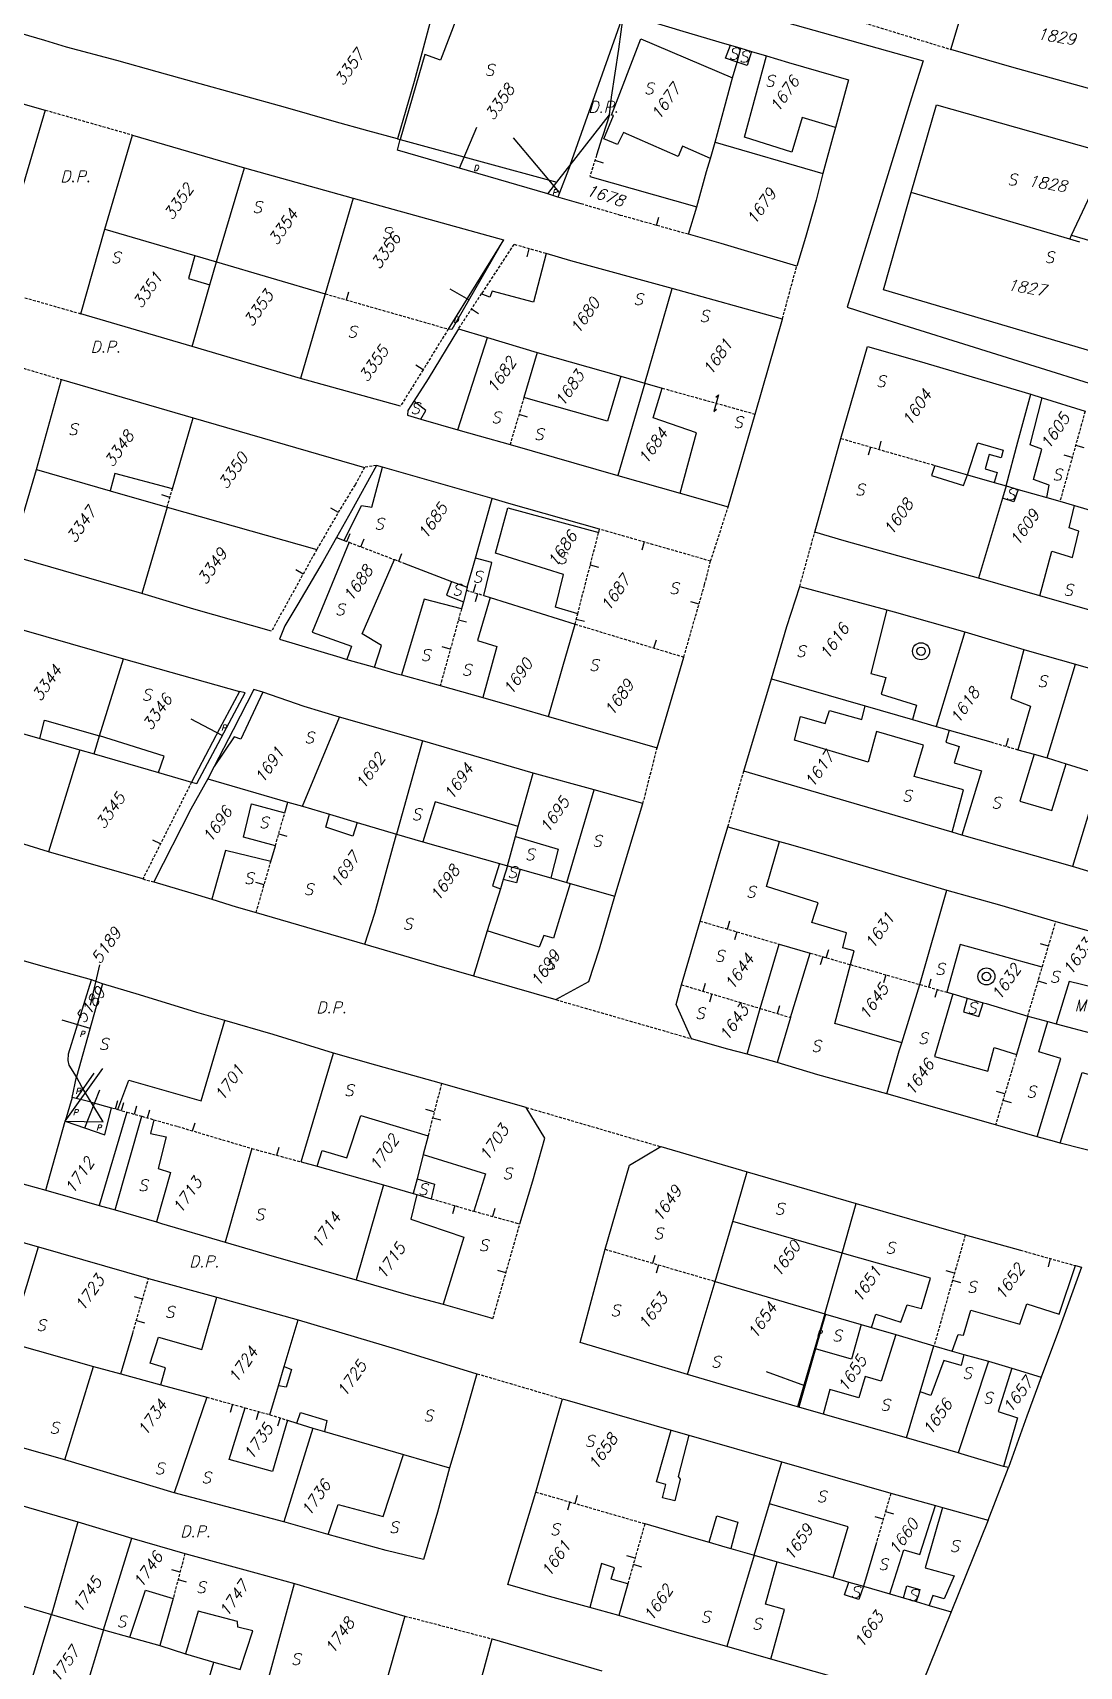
# Model space of a CAD drawing. Extents: x -334462 to -332769, y -29481 to -26664.
# Drawn here: x -333633.7 to -333541.5, y -28616.8 to -28473 of the extents above; entities that cross this region are included whole.
import ezdxf
from ezdxf.enums import TextEntityAlignment as Align

# ---------------------------------------------------------------- set-up
doc = ezdxf.new("R2010")
doc.units = 0
doc.header["$MEASUREMENT"] = 0
doc.linetypes.add('HIDDEN', pattern=[0.375, 0.25, -0.125])
for name, color, linetype in [('17', 7, 'CONTINUOUS'), ('18', 7, 'CONTINUOUS'), ('19', 7, 'CONTINUOUS'), ('20', 7, 'CONTINUOUS'), ('DP$DIVIDING$LINE', 7, 'CONTINUOUS'), ('EASEMENT$BOUNDA$', 7, 'CONTINUOUS'), ('ENC$$ST$$A$$TEXT', 7, 'CONTINUOUS'), ('MAP$SHEET$BOUND$', 7, 'CONTINUOUS'), ('OUTER$FRAME', 7, 'CONTINUOUS'), ('PARCEL$BOUNDARY', 7, 'CONTINUOUS'), ('PARCEL$NUMBER', 7, 'CONTINUOUS'), ('STATE', 7, 'CONTINUOUS'), ('STRUC$$FOOTPRINT', 7, 'CONTINUOUS')]:
    doc.layers.add(name, color=color, linetype=linetype)
doc.styles.add('ITALICT', font='ITALICT', dxfattribs={"height": 0.2})

# ---------------------------------------------------------------- blocks, each defined once
blk = doc.blocks.new('HOOK')
at = {"layer": '19', "color": 7, "linetype": 'Continuous'}
for p, q in [((0, 0.75), (-0.17, 0.5)), ((0, 0), (0, 0.75)), ((0, -0.75), (0, 0)), ((0.17, -0.5), (0, -0.75))]:
    blk.add_line(p, q, dxfattribs=at)
blk = doc.blocks.new('PUIT')
at = {"layer": 'STATE', "color": 7, "linetype": 'Continuous'}
for radius in [1.5, 0.75]:
    blk.add_circle((0, 0), radius, dxfattribs=at)

msp = doc.modelspace()

# ---------------------------------------------------------------- linework, layer by layer
at = {"layer": '17', "color": 1, "linetype": 'Continuous'}
for p, q in [((-333589.99, -28492.05), (-333590.19, -28492.77)), ((-333558.56, -28555.95), (-333558.76, -28556.67)), ((-333568.11, -28559.37), (-333567.9, -28558.65)), ((-333598.33, -28568.01), (-333599.06, -28567.82))]:
    msp.add_line(p, q, dxfattribs=at)
at = {"layer": '17', "color": 5, "linetype": 'Continuous'}
for p, q in [((-333606.07, -28496.55), (-333605.86, -28495.83)), ((-333590.87, -28506.62), (-333590.15, -28506.83)), ((-333559.91, -28509.5), (-333560.11, -28510.22)), ((-333559.16, -28509.71), (-333558.96, -28508.99)), ((-333541.84, -28509.35), (-333541.12, -28509.55)), ((-333542.14, -28510.41), (-333542.86, -28510.21)), ((-333594.89, -28522.29), (-333594.67, -28521.57)), ((-333594.51, -28522.41), (-333594.73, -28523.12)), ((-333596.21, -28524.71), (-333595.48, -28524.9)), ((-333596.92, -28527.3), (-333597.64, -28527.1)), ((-333612.03, -28543.54), (-333611.31, -28543.75)), ((-333613.32, -28548.04), (-333614.04, -28547.84)), ((-333572.5, -28551.93), (-333572.29, -28551.21)), ((-333571.68, -28552.17), (-333571.89, -28552.89)), ((-333563.8, -28554.45), (-333563.59, -28553.73)), ((-333544.23, -28553.44), (-333544.95, -28553.23)), ((-333564.12, -28554.35), (-333564.33, -28555.08)), ((-333574.66, -28557.4), (-333574.44, -28556.68)), ((-333554.78, -28557.03), (-333554.57, -28556.31)), ((-333545.14, -28556.49), (-333544.42, -28556.71)), ((-333573.89, -28557.63), (-333574.1, -28558.35)), ((-333554.04, -28557.24), (-333554.25, -28557.96)), ((-333548.08, -28566.44), (-333548.8, -28566.22)), ((-333548.24, -28566.98), (-333547.52, -28567.19)), ((-333598.47, -28568.53), (-333597.74, -28568.71)), ((-333612.2, -28571.84), (-333612, -28571.11)), ((-333596.52, -28576.27), (-333596.73, -28576.99)), ((-333593.18, -28577.21), (-333592.98, -28576.49)), ((-333579.09, -28581.34), (-333578.88, -28580.62)), ((-333578.57, -28581.49), (-333578.78, -28582.21)), ((-333552.51, -28582.2), (-333553.23, -28582)), ((-333552.69, -28582.84), (-333551.97, -28583.04)), ((-333624.02, -28584.51), (-333624.74, -28584.3)), ((-333624.56, -28586.37), (-333623.84, -28586.58)), ((-333586.39, -28602.34), (-333586.6, -28603.06)), ((-333585.93, -28602.48), (-333585.72, -28601.76)), ((-333558.79, -28603.87), (-333559.51, -28603.66)), ((-333558.59, -28603.19), (-333557.87, -28603.4)), ((-333580.65, -28607.3), (-333581.37, -28607.09)), ((-333620.72, -28608.52), (-333621.45, -28608.33)), ((-333580.8, -28607.84), (-333580.08, -28608.05)), ((-333620.9, -28609.19), (-333620.17, -28609.38))]:
    msp.add_line(p, q, dxfattribs=at)
at = {"layer": '18', "color": 1, "linetype": 'Continuous'}
for p, q in [((-333584.18, -28484.26), (-333583.46, -28484.49)), ((-333578.76, -28490), (-333578.56, -28489.27)), ((-333595.06, -28497.34), (-333594.44, -28497.75)), ((-333599.31, -28502.71), (-333599.95, -28502.31)), ((-333621.62, -28513.93), (-333622.34, -28513.72)), ((-333606.78, -28515.25), (-333607.43, -28514.88)), ((-333609.88, -28520.69), (-333610.53, -28520.32)), ((-333575.01, -28523.33), (-333575.73, -28523.13)), ((-333547.96, -28535.84), (-333547.75, -28535.12)), ((-333622.44, -28544.42), (-333623.11, -28544.09)), ((-333626.42, -28567.75), (-333626.21, -28567.03)), ((-333625.89, -28567.9), (-333625.68, -28567.18)), ((-333624.74, -28568.22), (-333624.54, -28567.5)), ((-333623.59, -28568.55), (-333623.39, -28567.83)), ((-333619.62, -28569.69), (-333619.4, -28568.97)), ((-333544.07, -28580.93), (-333544.27, -28581.66)), ((-333592.02, -28582.19), (-333592.74, -28581.98)), ((-333616.11, -28593.75), (-333616.31, -28594.48)), ((-333613.82, -28594.39), (-333614.02, -28595.11)), ((-333611.91, -28594.95), (-333612.14, -28595.67))]:
    msp.add_line(p, q, dxfattribs=at)
at = {"layer": '18', "color": 2, "linetype": 'Continuous'}
for p, q in [((-333606.02, -28517.82), (-333605.75, -28517.12)), ((-333604.79, -28518.29), (-333604.52, -28517.59)), ((-333579.85, -28517.86), (-333580.06, -28518.58)), ((-333601.45, -28519.56), (-333601.18, -28518.86)), ((-333584.59, -28519.88), (-333583.86, -28520.07)), ((-333585.82, -28524.64), (-333585.09, -28524.83)), ((-333578.99, -28527.19), (-333578.77, -28526.47))]:
    msp.add_line(p, q, dxfattribs=at)
at = {"layer": 'DP$DIVIDING$LINE', "color": 30, "linetype": 'HIDDEN'}
for p, q in [((-333560.45, -28472.17), (-333552.84, -28474.51)), ((-333632.59, -28479.85), (-333624.9, -28482.04)), ((-333567.67, -28498.24), (-333566.4, -28493.57)), ((-333637.28, -28495.53), (-333629.47, -28497.77)), ((-333638.84, -28501.29), (-333631.17, -28503.56)), ((-333603.43, -28511.12), (-333604.49, -28511.29)), ((-333573.99, -28519.55), (-333572.44, -28514.76)), ((-333566.14, -28521.77), (-333564.82, -28516.99)), ((-333579.95, -28540.89), (-333578.7, -28535.98)), ((-333572.47, -28542.92), (-333571.07, -28538.03)), ((-333624, -28547.52), (-333623.04, -28547.76)), ((-333587.61, -28558.14), (-333575.68, -28561.58)), ((-333590.23, -28567.62), (-333578.38, -28571.08)), ((-333594.57, -28591.06), (-333587.04, -28593.28)), ((-333600.92, -28612.39), (-333593.22, -28614.41))]:
    msp.add_line(p, q, dxfattribs=at)
at = {"layer": 'ENC$$ST$$A$$TEXT', "color": 1, "linetype": 'Continuous'}
for p, q in [((-333596.1, -28484.96), (-333594.58, -28481.36)), ((-333587.3, -28487.09), (-333591.36, -28482.29)), ((-333595.29, -28496.56), (-333596.94, -28495.6)), ((-333617, -28534.9), (-333619.74, -28533.44)), ((-333628.65, -28560.69), (-333631.1, -28559.96)), ((-333630.84, -28568.83), (-333627.53, -28564.19)), ((-333629.85, -28566.84), (-333628.29, -28564.62)), ((-333629.1, -28569.43), (-333627.78, -28566.09)), ((-333565.68, -28592.13), (-333569.07, -28590.91))]:
    msp.add_line(p, q, dxfattribs=at)
at = {"layer": 'ENC$$ST$$A$$TEXT', "color": 30, "linetype": 'Continuous'}
msp.add_line((-333628.55, -28567.15), (-333630.23, -28566.75), dxfattribs=at)
at = {"layer": 'MAP$SHEET$BOUND$', "color": 6, "linetype": 'Continuous'}
msp.add_lwpolyline([(-333666.74, -28443.31), (-333630.64, -28454.35), (-333555.28, -28475.5), (-333556.29, -28478.77), (-333561.97, -28497.2), (-333559.42, -28498), (-333526.19, -28508.41), (-333520.49, -28510.61)], dxfattribs=at)
at = {"layer": 'OUTER$FRAME', "color": 2, "linetype": 'Continuous'}
msp.add_line((-333628.62, -28558.62), (-333627.79, -28555.08), dxfattribs=at)
at = {"layer": 'PARCEL$BOUNDARY', "color": 7, "linetype": 'Continuous'}
for p, q in [((-333552.84, -28474.51), (-333550.36, -28466.3)), ((-333586.37, -28484.69), (-333581.65, -28471.43)), ((-333572.25, -28474.14), (-333571.32, -28474.41)), ((-333571.66, -28475.64), (-333571.32, -28474.41)), ((-333571.32, -28474.41), (-333570.4, -28474.69)), ((-333570.4, -28474.69), (-333569.07, -28475.08)), ((-333572.05, -28477.01), (-333571.66, -28475.64)), ((-333586.37, -28484.69), (-333582.91, -28480.25)), ((-333627.36, -28490.33), (-333624.9, -28482.04)), ((-333624.9, -28482.04), (-333615.06, -28484.92)), ((-333601.56, -28482.38), (-333601.33, -28482.44)), ((-333601.33, -28482.44), (-333587.53, -28486.19)), ((-333574.01, -28484.11), (-333573.59, -28482.67)), ((-333573.59, -28482.67), (-333564.12, -28485.44)), ((-333542.2, -28490.86), (-333538.83, -28483.71)), ((-333617.51, -28493.2), (-333615.06, -28484.92)), ((-333615.06, -28484.92), (-333605.48, -28487.61)), ((-333588.34, -28487.22), (-333587.53, -28486.19)), ((-333584.63, -28485.7), (-333575.21, -28488.36)), ((-333605.48, -28487.61), (-333607.93, -28496.02)), ((-333605.48, -28487.61), (-333592.22, -28491.28)), ((-333587.44, -28487.5), (-333588.34, -28487.22)), ((-333542.36, -28491.2), (-333556.33, -28487.1)), ((-333575.95, -28490.78), (-333575.21, -28488.36)), ((-333629.47, -28497.77), (-333627.36, -28490.33)), ((-333627.36, -28490.33), (-333619.42, -28492.64)), ((-333542.36, -28491.2), (-333542.2, -28490.86)), ((-333592.22, -28491.28), (-333597.1, -28499.12)), ((-333541.48, -28491.48), (-333542.36, -28491.2)), ((-333619.42, -28492.64), (-333617.51, -28493.2)), ((-333618.09, -28495.23), (-333617.51, -28493.2)), ((-333617.51, -28493.2), (-333607.93, -28496.02)), ((-333619.65, -28500.64), (-333618.09, -28495.23)), ((-333607.93, -28496.02), (-333610.1, -28503.46)), ((-333579.78, -28503.89), (-333577.39, -28495.55)), ((-333567.67, -28498.24), (-333577.39, -28495.55)), ((-333619.65, -28500.64), (-333629.47, -28497.77)), ((-333596.21, -28499.09), (-333593.64, -28499.86)), ((-333570.08, -28506.6), (-333567.67, -28498.24)), ((-333610.1, -28503.46), (-333619.65, -28500.64)), ((-333593.64, -28499.86), (-333589.26, -28501.18)), ((-333589.26, -28501.18), (-333590.43, -28505.13)), ((-333589.26, -28501.18), (-333581.9, -28503.28)), ((-333633.37, -28511.48), (-333631.17, -28503.56)), ((-333631.17, -28503.56), (-333619.57, -28506.92)), ((-333601.31, -28505.9), (-333610.1, -28503.46)), ((-333579.78, -28503.89), (-333582.17, -28512.02)), ((-333581.9, -28503.28), (-333579.78, -28503.89)), ((-333579.78, -28503.89), (-333578.25, -28504.32)), ((-333545.8, -28504.86), (-333544.79, -28505.18)), ((-333544.79, -28505.18), (-333541.01, -28506.36)), ((-333572.44, -28514.76), (-333570.08, -28506.6)), ((-333621.4, -28513.19), (-333619.57, -28506.92)), ((-333619.57, -28506.92), (-333604.49, -28511.29)), ((-333599.51, -28507.04), (-333596.27, -28507.98)), ((-333591.66, -28509.29), (-333582.17, -28512.02)), ((-333564.82, -28516.99), (-333562.51, -28508.75)), ((-333602.88, -28511.28), (-333603.43, -28511.12)), ((-333554.24, -28511.12), (-333551.38, -28511.94)), ((-333633.37, -28511.48), (-333626.87, -28513.35)), ((-333593.22, -28514.04), (-333602.88, -28511.28)), ((-333582.17, -28512.02), (-333576.67, -28513.57)), ((-333551.38, -28511.94), (-333549.02, -28512.62)), ((-333626.87, -28513.35), (-333621.87, -28514.8)), ((-333576.67, -28513.57), (-333572.44, -28514.76)), ((-333549.02, -28512.62), (-333547.96, -28512.92)), ((-333547.96, -28512.92), (-333548.29, -28514.01)), ((-333547.96, -28512.92), (-333546.9, -28513.23)), ((-333546.9, -28513.23), (-333544.39, -28513.95)), ((-333544.39, -28513.95), (-333543.22, -28514.28)), ((-333621.87, -28514.8), (-333624.08, -28522.4)), ((-333621.87, -28514.8), (-333608.67, -28518.51)), ((-333594.71, -28519.28), (-333593.22, -28514.04)), ((-333548.29, -28514.01), (-333550.39, -28521.03)), ((-333543.22, -28514.28), (-333541.95, -28514.66)), ((-333541.95, -28514.66), (-333538.35, -28515.71)), ((-333583.85, -28517.02), (-333583.78, -28516.73)), ((-333606.95, -28517.46), (-333606.27, -28517.73)), ((-333601.01, -28519.73), (-333596.81, -28521.33)), ((-333595.44, -28521.85), (-333594.71, -28519.28)), ((-333544.99, -28522.6), (-333550.39, -28521.03)), ((-333596.81, -28521.33), (-333595.44, -28521.85)), ((-333595.49, -28522.1), (-333595.77, -28523.12)), ((-333595.44, -28521.85), (-333595.49, -28522.1)), ((-333593.98, -28522.57), (-333593.41, -28522.75)), ((-333566.14, -28521.77), (-333558.47, -28523.84)), ((-333540.59, -28523.86), (-333544.99, -28522.6)), ((-333595.77, -28523.12), (-333595.94, -28523.73)), ((-333593.41, -28522.75), (-333585.93, -28525.09)), ((-333551.61, -28525.77), (-333554.14, -28534.09)), ((-333551.61, -28525.77), (-333546.41, -28527.32)), ((-333627.81, -28534.92), (-333625.69, -28528.14)), ((-333625.69, -28528.14), (-333615.5, -28531.03)), ((-333606.02, -28528.19), (-333603.6, -28528.88)), ((-333578.7, -28535.98), (-333576.35, -28527.99)), ((-333601.23, -28529.56), (-333597.8, -28530.49)), ((-333544.36, -28536.86), (-333541.85, -28528.61)), ((-333541.85, -28528.61), (-333527.61, -28532.77)), ((-333597.8, -28530.49), (-333594.05, -28531.55)), ((-333571.07, -28538.03), (-333568.63, -28529.91)), ((-333568.63, -28529.91), (-333560.39, -28532.27)), ((-333560.39, -28532.27), (-333556.22, -28533.49)), ((-333609.95, -28541.11), (-333606.69, -28533.28)), ((-333599.36, -28535.35), (-333606.69, -28533.28)), ((-333588.27, -28533.22), (-333578.7, -28535.98)), ((-333556.22, -28533.49), (-333554.14, -28534.09)), ((-333554.14, -28534.09), (-333552.98, -28534.42)), ((-333635.21, -28534.55), (-333633.07, -28535.17)), ((-333633.07, -28535.17), (-333629.56, -28536.15)), ((-333628.29, -28536.52), (-333627.81, -28534.92)), ((-333599.36, -28535.35), (-333601.65, -28543.58)), ((-333589.63, -28538.2), (-333599.36, -28535.35)), ((-333552.98, -28534.42), (-333549.32, -28535.46)), ((-333629.56, -28536.15), (-333632.31, -28545.12)), ((-333629.56, -28536.15), (-333628.29, -28536.52)), ((-333628.29, -28536.52), (-333622.63, -28538.16)), ((-333546.92, -28536.14), (-333545.49, -28536.54)), ((-333545.49, -28536.54), (-333544.36, -28536.86)), ((-333544.36, -28536.86), (-333542.67, -28537.38)), ((-333622.63, -28538.16), (-333619.71, -28539)), ((-333617.73, -28537.63), (-333618.27, -28538.72)), ((-333590.93, -28542.91), (-333589.63, -28538.2)), ((-333584.26, -28539.66), (-333589.63, -28538.2)), ((-333542.67, -28537.38), (-333539.64, -28538.32)), ((-333539.64, -28538.32), (-333542.12, -28546.42)), ((-333618.27, -28538.72), (-333611.24, -28540.76)), ((-333579.95, -28540.89), (-333584.26, -28539.66)), ((-333611.5, -28541.71), (-333611.24, -28540.76)), ((-333611.24, -28540.76), (-333609.95, -28541.11)), ((-333609.95, -28541.11), (-333607.57, -28541.83)), ((-333582.42, -28549.02), (-333579.95, -28540.89)), ((-333607.57, -28541.83), (-333605.13, -28542.55)), ((-333605.13, -28542.55), (-333601.65, -28543.58)), ((-333601.65, -28543.58), (-333599.34, -28544.24)), ((-333591.88, -28546.36), (-333591.17, -28543.78)), ((-333591.17, -28543.78), (-333590.93, -28542.91)), ((-333572.47, -28542.92), (-333567.92, -28544.22)), ((-333542.12, -28546.42), (-333551.86, -28543.65)), ((-333624, -28547.52), (-333632.31, -28545.12)), ((-333612.73, -28545.99), (-333612.33, -28544.6)), ((-333599.34, -28544.24), (-333592.58, -28546.16)), ((-333592.58, -28546.16), (-333591.88, -28546.36)), ((-333591.88, -28546.36), (-333592.26, -28547.57)), ((-333591.88, -28546.36), (-333590.77, -28546.67)), ((-333590.77, -28546.67), (-333588.07, -28547.43)), ((-333592.51, -28548.38), (-333593.66, -28552.08)), ((-333592.26, -28547.57), (-333592.51, -28548.38)), ((-333588.07, -28547.43), (-333586.67, -28547.82)), ((-333586.67, -28547.82), (-333586.36, -28547.91)), ((-333586.36, -28547.91), (-333582.42, -28549.02)), ((-333555.55, -28556.81), (-333553.18, -28548.5)), ((-333614.02, -28550.48), (-333604.45, -28553.25)), ((-333576.55, -28556.83), (-333574.91, -28551.23)), ((-333543.58, -28551.26), (-333537.67, -28552.95)), ((-333593.66, -28552.08), (-333594.88, -28556.05)), ((-333567.96, -28553.25), (-333565.21, -28554.04)), ((-333566.96, -28559.71), (-333565.21, -28554.04)), ((-333627.54, -28556.75), (-333629.84, -28564.94)), ((-333627.54, -28556.75), (-333628.51, -28556.41)), ((-333557.15, -28561.93), (-333555.55, -28556.81)), ((-333553.18, -28557.49), (-333552.66, -28557.64)), ((-333552.66, -28557.64), (-333551.4, -28558.01)), ((-333551.4, -28558.01), (-333549.98, -28558.42)), ((-333566.96, -28559.71), (-333568.13, -28563.67)), ((-333546.06, -28559.59), (-333547.05, -28562.96)), ((-333546.06, -28559.59), (-333544.28, -28560.07)), ((-333544.28, -28560.07), (-333543.56, -28560.26)), ((-333543.56, -28560.26), (-333540.01, -28561.21)), ((-333610.05, -28572.42), (-333607.21, -28562.85)), ((-333568.13, -28563.67), (-333570.78, -28562.95)), ((-333628.55, -28567.15), (-333626.75, -28567.66)), ((-333548.89, -28569.16), (-333558.48, -28566.43)), ((-333625.4, -28568.04), (-333627.84, -28576.25)), ((-333632.55, -28574.9), (-333630.84, -28568.83)), ((-333545.22, -28570.21), (-333548.89, -28569.16)), ((-333614.4, -28571.24), (-333616.76, -28579.49)), ((-333598.88, -28570.13), (-333599.3, -28571.77)), ((-333578.38, -28571.08), (-333570.77, -28573.29)), ((-333539.15, -28571.81), (-333543.2, -28570.77)), ((-333641.59, -28572.43), (-333632.55, -28574.9)), ((-333610.05, -28572.42), (-333608.66, -28572.81)), ((-333608.66, -28572.81), (-333602.81, -28574.45)), ((-333599.3, -28571.77), (-333599.85, -28573.92)), ((-333599.85, -28573.92), (-333600.18, -28575.2)), ((-333572.04, -28577.67), (-333570.77, -28573.29)), ((-333570.77, -28573.29), (-333561.17, -28576.07)), ((-333632.55, -28574.9), (-333627.84, -28576.25)), ((-333602.81, -28574.45), (-333605.2, -28582.8)), ((-333602.81, -28574.45), (-333600.18, -28575.2)), ((-333600.18, -28575.2), (-333599.87, -28575.29)), ((-333599.87, -28575.29), (-333598.59, -28575.66)), ((-333642.8, -28577.17), (-333633.2, -28579.9)), ((-333627.84, -28576.25), (-333626.45, -28576.65)), ((-333626.45, -28576.65), (-333622.8, -28577.7)), ((-333562.41, -28580.45), (-333561.17, -28576.07)), ((-333561.17, -28576.07), (-333551.56, -28578.84)), ((-333591.05, -28577.8), (-333590.79, -28577.87)), ((-333573.58, -28582.94), (-333572.04, -28577.67)), ((-333634.68, -28584.85), (-333633.2, -28579.9)), ((-333633.2, -28579.9), (-333623.49, -28582.67)), ((-333551.56, -28578.84), (-333546.71, -28580.19)), ((-333563.93, -28585.8), (-333562.41, -28580.45)), ((-333541.86, -28581.55), (-333541.31, -28581.7)), ((-333623.49, -28582.67), (-333617.49, -28584.33)), ((-333573.58, -28582.94), (-333563.93, -28585.8)), ((-333617.49, -28584.33), (-333610.33, -28586.31)), ((-333597.56, -28584.95), (-333593.43, -28586.12)), ((-333563.93, -28585.8), (-333566.34, -28593.97)), ((-333563.93, -28585.8), (-333563.87, -28585.82)), ((-333563.87, -28585.82), (-333560.74, -28586.72)), ((-333611.54, -28590.42), (-333610.33, -28586.31)), ((-333560.74, -28586.72), (-333559.81, -28586.99)), ((-333559.81, -28586.99), (-333557.69, -28587.6)), ((-333635.7, -28588.35), (-333628.36, -28590.42)), ((-333625.93, -28591.08), (-333624.89, -28587.49)), ((-333557.69, -28587.6), (-333554.32, -28588.62)), ((-333555.53, -28592.66), (-333554.32, -28588.62)), ((-333554.32, -28588.62), (-333552.73, -28589.08)), ((-333552.73, -28589.08), (-333551.68, -28589.36)), ((-333549.53, -28589.97), (-333552.19, -28598.04)), ((-333551.68, -28589.36), (-333549.53, -28589.97)), ((-333549.53, -28589.97), (-333547.46, -28590.59)), ((-333630.88, -28598.65), (-333628.36, -28590.42)), ((-333628.36, -28590.42), (-333625.93, -28591.08)), ((-333625.93, -28591.08), (-333622.41, -28592.03)), ((-333612.05, -28592.12), (-333611.54, -28590.42)), ((-333566.34, -28593.97), (-333576.04, -28591.12)), ((-333547.46, -28590.59), (-333544.89, -28591.36)), ((-333622.41, -28592.03), (-333618.36, -28593.13)), ((-333612.81, -28594.67), (-333612.05, -28592.12)), ((-333556.75, -28596.71), (-333555.53, -28592.66)), ((-333618.36, -28593.13), (-333621.24, -28601.54)), ((-333589.38, -28601.48), (-333587.04, -28593.28)), ((-333587.04, -28593.28), (-333577.46, -28596.02)), ((-333566.22, -28594), (-333566.34, -28593.97)), ((-333564.09, -28594.62), (-333566.22, -28594)), ((-333609.03, -28595.86), (-333611.58, -28604.09)), ((-333611.25, -28595.16), (-333610.43, -28595.42)), ((-333610.43, -28595.42), (-333609.03, -28595.86)), ((-333609.03, -28595.86), (-333608, -28596.15)), ((-333556.75, -28596.71), (-333564.09, -28594.62)), ((-333608, -28596.15), (-333601.05, -28598.17)), ((-333577.46, -28596.02), (-333575.91, -28596.46)), ((-333575.91, -28596.46), (-333567.71, -28598.81)), ((-333552.19, -28598.04), (-333556.75, -28596.71)), ((-333621.24, -28601.54), (-333630.88, -28598.65)), ((-333601.05, -28598.17), (-333596.98, -28599.35)), ((-333568.81, -28602.51), (-333567.71, -28598.81)), ((-333567.71, -28598.81), (-333558.12, -28601.59)), ((-333549.54, -28603.95), (-333547.76, -28599.32)), ((-333547.76, -28599.32), (-333548.19, -28599.22)), ((-333639.26, -28601.33), (-333629.73, -28604.1)), ((-333611.58, -28604.09), (-333621.24, -28601.54)), ((-333558.12, -28601.59), (-333554.17, -28602.67)), ((-333570.15, -28607.03), (-333568.81, -28602.51)), ((-333554.17, -28602.67), (-333553.57, -28602.84)), ((-333553.57, -28602.84), (-333549.54, -28603.95)), ((-333629.73, -28604.1), (-333632.04, -28612.25)), ((-333629.73, -28604.1), (-333624.96, -28605.55)), ((-333607.67, -28605.21), (-333611.58, -28604.09)), ((-333549.54, -28603.95), (-333552.79, -28612.02)), ((-333627.46, -28613.62), (-333624.96, -28605.55)), ((-333624.96, -28605.55), (-333620.29, -28606.88)), ((-333559.39, -28605.92), (-333560.53, -28609.77)), ((-333570.15, -28607.03), (-333572.55, -28615.08)), ((-333572.2, -28606.44), (-333570.15, -28607.03)), ((-333570.15, -28607.03), (-333568.12, -28607.61)), ((-333568.12, -28607.61), (-333563.2, -28609.01)), ((-333641.72, -28609.38), (-333632.04, -28612.25)), ((-333612.89, -28617.79), (-333610.64, -28609.54)), ((-333610.64, -28609.54), (-333600.92, -28612.39)), ((-333581.29, -28609.56), (-333582.07, -28612.35)), ((-333563.2, -28609.01), (-333561.82, -28609.4)), ((-333561.82, -28609.4), (-333560.53, -28609.77)), ((-333560.53, -28609.77), (-333558.21, -28610.44)), ((-333621.34, -28610.85), (-333622.5, -28614.99)), ((-333582.07, -28612.35), (-333584.63, -28611.64)), ((-333558.21, -28610.44), (-333557, -28610.79)), ((-333557, -28610.79), (-333555.88, -28611.12)), ((-333555.88, -28611.12), (-333554.73, -28611.46)), ((-333554.73, -28611.46), (-333552.79, -28612.02)), ((-333634.41, -28620.1), (-333632.04, -28612.25)), ((-333632.04, -28612.25), (-333627.46, -28613.62)), ((-333600.92, -28612.39), (-333603.2, -28620.38)), ((-333552.79, -28612.02), (-333555.96, -28619.8)), ((-333627.46, -28613.62), (-333629.85, -28621.52)), ((-333627.46, -28613.62), (-333625.15, -28614.25)), ((-333625.15, -28614.25), (-333622.5, -28614.99)), ((-333595.44, -28622.53), (-333593.22, -28614.41)), ((-333593.22, -28614.41), (-333583.57, -28617.22)), ((-333622.5, -28614.99), (-333620.25, -28615.71)), ((-333620.25, -28615.71), (-333617.76, -28616.44)), ((-333568.7, -28616.18), (-333572.55, -28615.08)), ((-333620.13, -28624.69), (-333617.76, -28616.44)), ((-333617.76, -28616.44), (-333615.42, -28617.09))]:
    msp.add_line(p, q, dxfattribs=at)
at = {"layer": 'PARCEL$BOUNDARY', "color": 2, "linetype": 'HIDDEN'}
for p, q in [((-333584.04, -28483.81), (-333584.63, -28485.7)), ((-333607.93, -28496.02), (-333597.1, -28499.12)), ((-333594.19, -28496.02), (-333596.21, -28499.09)), ((-333590.43, -28505.13), (-333591.66, -28509.29)), ((-333578.25, -28504.32), (-333570.08, -28506.6)), ((-333541.01, -28506.36), (-333543.22, -28514.28)), ((-333562.51, -28508.75), (-333554.24, -28511.12)), ((-333621.87, -28514.8), (-333621.4, -28513.19)), ((-333573.99, -28519.55), (-333583.78, -28516.73)), ((-333606.27, -28517.73), (-333605.83, -28517.89)), ((-333605.83, -28517.89), (-333601.84, -28519.41)), ((-333585.7, -28524.19), (-333583.85, -28517.02)), ((-333601.84, -28519.41), (-333601.01, -28519.73)), ((-333595.49, -28522.1), (-333593.98, -28522.57)), ((-333595.94, -28523.73), (-333596.56, -28526)), ((-333585.93, -28525.09), (-333585.7, -28524.19)), ((-333585.93, -28525.09), (-333576.35, -28527.99)), ((-333596.56, -28526), (-333597.8, -28530.49)), ((-333549.32, -28535.46), (-333546.92, -28536.14)), ((-333619.71, -28539), (-333624, -28547.52)), ((-333612.33, -28544.6), (-333611.5, -28541.71)), ((-333614.02, -28550.48), (-333612.73, -28545.99)), ((-333574.91, -28551.23), (-333567.96, -28553.25)), ((-333544.78, -28555.27), (-333543.58, -28551.26)), ((-333565.21, -28554.04), (-333561.68, -28555.06)), ((-333561.68, -28555.06), (-333555.55, -28556.81)), ((-333546.06, -28559.59), (-333544.78, -28555.27)), ((-333576.55, -28556.83), (-333569.63, -28558.91)), ((-333555.55, -28556.81), (-333553.18, -28557.49)), ((-333569.63, -28558.91), (-333566.96, -28559.71)), ((-333597.69, -28565.52), (-333598.88, -28570.13)), ((-333626.75, -28567.66), (-333626.2, -28567.81)), ((-333626.2, -28567.81), (-333625.4, -28568.04)), ((-333625.4, -28568.04), (-333624.09, -28568.41)), ((-333624.09, -28568.41), (-333623.03, -28568.71)), ((-333614.4, -28571.24), (-333610.05, -28572.42)), ((-333598.59, -28575.66), (-333594.86, -28576.76)), ((-333594.86, -28576.76), (-333591.05, -28577.8)), ((-333583.28, -28580.11), (-333573.58, -28582.94)), ((-333551.56, -28578.84), (-333554.32, -28588.62)), ((-333546.71, -28580.19), (-333541.86, -28581.55)), ((-333624.89, -28587.49), (-333623.49, -28582.67)), ((-333618.36, -28593.13), (-333614.98, -28594.07)), ((-333614.98, -28594.07), (-333612.81, -28594.67)), ((-333612.81, -28594.67), (-333611.25, -28595.16)), ((-333589.38, -28601.48), (-333579.79, -28604.26)), ((-333558.12, -28601.59), (-333559.39, -28605.92)), ((-333579.79, -28604.26), (-333581.29, -28609.56)), ((-333620.29, -28606.88), (-333621.34, -28610.85))]:
    msp.add_line(p, q, dxfattribs=at)
at = {"layer": 'PARCEL$BOUNDARY', "color": 7, "linetype": 'Continuous'}
for points in [[(-333598.61, -28471.76), (-333599.43, -28474.83), (-333600.1, -28477.34), (-333601.56, -28482.38)], [(-333582.91, -28480.25), (-333582.71, -28478.72), (-333582.08, -28474.49), (-333581.65, -28471.43)], [(-333581.65, -28471.43), (-333580.81, -28471.59), (-333576.45, -28472.91), (-333572.78, -28473.98), (-333572.25, -28474.14)], [(-333601.56, -28482.38), (-333604.18, -28481.66), (-333607.15, -28480.86), (-333611.43, -28479.62), (-333615.47, -28478.49), (-333619.49, -28477.4), (-333622.75, -28476.48), (-333626.28, -28475.49), (-333630.73, -28474.3), (-333632.63, -28473.71), (-333634.76, -28473.12), (-333635.46, -28472.91)], [(-333569.07, -28475.08), (-333567.12, -28475.66), (-333561.86, -28477.19), (-333563, -28481.37)], [(-333537.3, -28478.88), (-333547.47, -28476.06), (-333552.84, -28474.51)], [(-333642.28, -28477.19), (-333637.88, -28478.37), (-333632.59, -28479.85)], [(-333573.59, -28482.67), (-333572.77, -28479.61), (-333572.05, -28477.01)], [(-333556.33, -28487.1), (-333554.09, -28479.39), (-333538.83, -28483.71)], [(-333632.59, -28479.85), (-333634.33, -28485.71), (-333635.08, -28488.23)], [(-333582.91, -28480.25), (-333583.49, -28482.08), (-333583.56, -28482.31), (-333584.04, -28483.81)], [(-333563, -28481.37), (-333563.17, -28482), (-333564.12, -28485.44)], [(-333587.53, -28486.19), (-333586.61, -28485), (-333586.37, -28484.69)], [(-333575.21, -28488.36), (-333574.34, -28485.25), (-333574.01, -28484.11)], [(-333564.12, -28485.44), (-333564.7, -28487.78), (-333565.63, -28491.05), (-333566.4, -28493.57)], [(-333585.4, -28488.1), (-333587.25, -28487.56), (-333587.44, -28487.5)], [(-333533.55, -28503.12), (-333558.75, -28495.66), (-333557.6, -28491.54), (-333556.33, -28487.1)], [(-333566.4, -28493.57), (-333573.05, -28491.6), (-333575.95, -28490.78)], [(-333577.39, -28495.55), (-333586.29, -28493.1), (-333588.49, -28492.47)], [(-333596.21, -28499.09), (-333598.86, -28503.5), (-333600.14, -28505.48)], [(-333562.51, -28508.75), (-333560.18, -28500.66), (-333555.62, -28501.94), (-333545.8, -28504.86)], [(-333547.96, -28512.92), (-333546.92, -28509.04), (-333545.8, -28504.86)], [(-333600.14, -28505.48), (-333600.65, -28506.28), (-333600.7, -28506.69), (-333599.51, -28507.04)], [(-333596.27, -28507.98), (-333594.39, -28508.53), (-333591.66, -28509.29)], [(-333603.43, -28511.12), (-333605.62, -28515.12), (-333606.95, -28517.46)], [(-333624.08, -28522.4), (-333635.65, -28519.05), (-333634.78, -28516.26), (-333633.37, -28511.48)], [(-333583.78, -28516.73), (-333591.75, -28514.46), (-333593.22, -28514.04)], [(-333606.95, -28517.46), (-333608.13, -28519.55), (-333610.35, -28523.32), (-333611.49, -28525.25), (-333611.95, -28526.4), (-333606.64, -28528.01), (-333606.02, -28528.19)], [(-333550.39, -28521.03), (-333556.23, -28519.44), (-333562.22, -28517.77), (-333564.82, -28516.99)], [(-333612.67, -28525.71), (-333619.51, -28523.76), (-333624.08, -28522.4)], [(-333568.63, -28529.91), (-333567.28, -28525.31), (-333566.14, -28521.77)], [(-333558.47, -28523.84), (-333557.83, -28524.01), (-333551.61, -28525.77)], [(-333639.37, -28532.03), (-333637.28, -28524.83), (-333625.69, -28528.14)], [(-333588.27, -28533.22), (-333587.01, -28528.83), (-333585.93, -28525.09)], [(-333546.41, -28527.32), (-333545.9, -28527.47), (-333541.85, -28528.61)], [(-333603.6, -28528.88), (-333601.62, -28529.45), (-333601.23, -28529.56)], [(-333615.5, -28531.03), (-333617.25, -28534.3), (-333619.71, -28539)], [(-333613.43, -28531.09), (-333614.22, -28530.85), (-333616.04, -28534.38), (-333617.73, -28537.63)], [(-333606.69, -28533.28), (-333609.78, -28532.33), (-333613.43, -28531.09)], [(-333594.05, -28531.55), (-333590.88, -28532.46), (-333588.27, -28533.22)], [(-333552.71, -28543.4), (-333567.58, -28539.05), (-333571.07, -28538.03)], [(-333618.27, -28538.72), (-333619.76, -28541.37), (-333623.04, -28547.76)], [(-333632.31, -28545.12), (-333637.08, -28543.67), (-333642.26, -28542.13)], [(-333604.45, -28553.25), (-333603.57, -28550.54), (-333601.65, -28543.58)], [(-333574.91, -28551.23), (-333573.23, -28545.48), (-333572.47, -28542.92)], [(-333551.86, -28543.65), (-333552.24, -28543.54), (-333552.71, -28543.4)], [(-333567.92, -28544.22), (-333566.95, -28544.49), (-333563.37, -28545.52), (-333561.09, -28546.18), (-333553.18, -28548.5)], [(-333532.62, -28549.19), (-333536.11, -28548.25), (-333542.12, -28546.42)], [(-333623.04, -28547.76), (-333619.76, -28548.75), (-333617.92, -28549.31)], [(-333553.18, -28548.5), (-333548.56, -28549.8), (-333543.58, -28551.26)], [(-333617.92, -28549.31), (-333615.79, -28549.96), (-333614.02, -28550.48)], [(-333587.61, -28558.14), (-333584.72, -28556.53), (-333583.78, -28553.66), (-333582.42, -28549.02)], [(-333628.51, -28556.41), (-333632.45, -28555.3), (-333638.15, -28553.69), (-333640.21, -28553.17)], [(-333604.45, -28553.25), (-333598.33, -28555.06), (-333594.88, -28556.05)], [(-333629.84, -28564.94), (-333630.48, -28563.91), (-333630.58, -28563.51), (-333630.54, -28562.91), (-333628.51, -28556.41)], [(-333616.77, -28559.99), (-333619.25, -28559.27), (-333624.3, -28557.73), (-333627.54, -28556.75)], [(-333594.88, -28556.05), (-333591.49, -28557.01), (-333587.61, -28558.14)], [(-333575.68, -28561.58), (-333577.04, -28558.57), (-333576.55, -28556.83)], [(-333549.98, -28558.42), (-333549.72, -28558.49), (-333546.06, -28559.59)], [(-333607.21, -28562.85), (-333612.52, -28561.21), (-333616.77, -28559.99)], [(-333597.69, -28565.52), (-333603.47, -28563.92), (-333607.21, -28562.85)], [(-333570.78, -28562.95), (-333572.47, -28562.49), (-333575.68, -28561.58)], [(-333558.48, -28566.43), (-333557.38, -28562.65), (-333557.15, -28561.93)], [(-333558.48, -28566.43), (-333564.54, -28564.76), (-333568.13, -28563.67)], [(-333628.55, -28567.15), (-333629.34, -28565.86), (-333629.84, -28564.94)], [(-333590.23, -28567.62), (-333593.35, -28566.74), (-333597.69, -28565.52)], [(-333630.84, -28568.83), (-333627.48, -28568.89), (-333628.55, -28567.15)], [(-333590.79, -28577.87), (-333589.65, -28574.09), (-333588.58, -28570.33), (-333590.23, -28567.62)], [(-333583.28, -28580.11), (-333581.14, -28572.72), (-333578.38, -28571.08)], [(-333543.2, -28570.77), (-333543.69, -28570.64), (-333545.22, -28570.21)], [(-333622.8, -28577.7), (-333622.35, -28577.83), (-333616.76, -28579.49)], [(-333616.76, -28579.49), (-333612.63, -28580.69), (-333610.05, -28581.41), (-333605.2, -28582.8)], [(-333576.04, -28591.12), (-333585.49, -28588.31), (-333583.28, -28580.11)], [(-333605.2, -28582.8), (-333600.43, -28584.17), (-333597.56, -28584.95)], [(-333576.04, -28591.12), (-333574.82, -28587.06), (-333573.58, -28582.94)], [(-333541.31, -28581.7), (-333543.35, -28587.28), (-333544.89, -28591.36)], [(-333610.33, -28586.31), (-333601.54, -28588.94), (-333594.57, -28591.06)], [(-333594.57, -28591.06), (-333596, -28596.02), (-333596.98, -28599.35)], [(-333544.89, -28591.36), (-333546.14, -28594.79), (-333547.76, -28599.32)], [(-333630.88, -28598.65), (-333634.8, -28597.53), (-333640.45, -28595.98), (-333647.68, -28593.81)], [(-333548.19, -28599.22), (-333551.91, -28598.13), (-333552.19, -28598.04)], [(-333596.98, -28599.35), (-333598.06, -28603.25), (-333599.28, -28607.42), (-333602.58, -28606.62), (-333607.67, -28605.21)], [(-333584.63, -28611.64), (-333588.51, -28610.57), (-333591.84, -28609.62), (-333589.38, -28601.48)], [(-333579.79, -28604.26), (-333575.89, -28605.38), (-333574.12, -28605.89)], [(-333574.12, -28605.89), (-333572.74, -28606.29), (-333572.2, -28606.44)], [(-333620.29, -28606.88), (-333614.04, -28608.58), (-333610.64, -28609.54)], [(-333572.55, -28615.08), (-333577.39, -28613.72), (-333582.07, -28612.35)], [(-333555.96, -28619.8), (-333557.04, -28619.49), (-333568.7, -28616.18)]]:
    msp.add_lwpolyline(points, dxfattribs=at)
at = {"layer": 'PARCEL$BOUNDARY', "color": 2, "linetype": 'HIDDEN'}
for points in [[(-333575.95, -28490.78), (-333581.93, -28489.11), (-333585.4, -28488.1)], [(-333588.49, -28492.47), (-333591.33, -28491.67), (-333594.19, -28496.02)], [(-333597.1, -28499.12), (-333599.32, -28502.71), (-333601.31, -28505.9)], [(-333604.49, -28511.29), (-333605.31, -28512.83), (-333606.67, -28515.05), (-333608.67, -28518.51)], [(-333608.67, -28518.51), (-333608.68, -28518.52), (-333612.67, -28525.71)], [(-333576.35, -28527.99), (-333574.52, -28521.6), (-333573.99, -28519.55)], [(-333547.05, -28562.96), (-333547.45, -28564.34), (-333548.89, -28569.16)], [(-333623.03, -28568.71), (-333620.93, -28569.3), (-333614.4, -28571.24)], [(-333593.43, -28586.12), (-333593.16, -28586.2), (-333590.79, -28577.87)]]:
    msp.add_lwpolyline(points, dxfattribs=at)
at = {"layer": 'STRUC$$FOOTPRINT', "color": 1, "linetype": 'Continuous'}
for p, q in [((-333586.37, -28484.69), (-333587.44, -28487.5)), ((-333596.27, -28507.98), (-333593.64, -28499.86)), ((-333586.67, -28547.82), (-333584.26, -28539.66)), ((-333569.63, -28558.91), (-333567.96, -28553.25)), ((-333570.78, -28562.95), (-333569.63, -28558.91)), ((-333630.23, -28566.75), (-333629.84, -28564.94)), ((-333630.23, -28566.75), (-333630.84, -28568.83)), ((-333626.45, -28576.65), (-333624.09, -28568.41)), ((-333562.41, -28580.45), (-333572.04, -28577.67)), ((-333563.87, -28585.82), (-333564.74, -28588.87)), ((-333564.74, -28588.87), (-333566.22, -28594))]:
    msp.add_line(p, q, dxfattribs=at)
for points in [[(-333596.29, -28471.54), (-333597.77, -28475.44), (-333599.15, -28474.94), (-333601.33, -28482.44)], [(-333574.01, -28484.11), (-333576.48, -28483.02), (-333576.86, -28483.92), (-333581.66, -28481.83), (-333582.19, -28482.87), (-333583.39, -28482.38), (-333582.54, -28480.33), (-333582.71, -28480.3), (-333580.13, -28473.57), (-333572.05, -28477.01)], [(-333571.66, -28475.64), (-333572.68, -28475.27), (-333572.25, -28474.14)], [(-333570.4, -28474.69), (-333570.78, -28475.92), (-333571.66, -28475.64)], [(-333563, -28481.37), (-333565.94, -28480.51), (-333566.83, -28483.54), (-333571.02, -28482.23), (-333569.07, -28475.08)], [(-333588.34, -28487.22), (-333601.58, -28483.37), (-333601.33, -28482.44)], [(-333542.2, -28490.86), (-333537.38, -28492.27), (-333537.98, -28493.89)], [(-333592.22, -28491.28), (-333596.79, -28499.16), (-333597.1, -28499.12)], [(-333619.42, -28492.64), (-333619.99, -28494.67), (-333618.09, -28495.23)], [(-333588.49, -28492.47), (-333589.59, -28496.76), (-333593.23, -28495.78), (-333593.45, -28496.32), (-333594.19, -28496.02)], [(-333581.9, -28503.28), (-333583.08, -28507.23), (-333590.43, -28505.13)], [(-333576.67, -28513.57), (-333575.22, -28508.24), (-333579.05, -28506.92), (-333578.25, -28504.32)], [(-333544.39, -28513.95), (-333544.16, -28512.87), (-333545.56, -28512.37), (-333544.81, -28509.7), (-333545.84, -28509.32), (-333544.79, -28505.18)], [(-333599.51, -28507.04), (-333599.06, -28506.28), (-333600.14, -28505.48)], [(-333551.38, -28511.94), (-333550.47, -28509.14), (-333548.23, -28509.77), (-333548.39, -28510.44), (-333549.46, -28510.17), (-333549.82, -28511.41), (-333548.75, -28511.75), (-333549.02, -28512.62)], [(-333554.24, -28511.12), (-333554.54, -28512), (-333551.72, -28512.88), (-333551.38, -28511.94)], [(-333621.4, -28513.19), (-333626.47, -28511.84), (-333626.87, -28513.35)], [(-333606.27, -28517.73), (-333604.75, -28514.65), (-333603.83, -28514.8), (-333602.88, -28511.28)], [(-333546.9, -28513.23), (-333547.28, -28514.34), (-333548.29, -28514.01)], [(-333585.7, -28524.19), (-333587.65, -28523.61), (-333586.95, -28520.72), (-333592.95, -28518.84), (-333591.86, -28514.84), (-333583.85, -28517.02)], [(-333544.99, -28522.6), (-333543.93, -28518.67), (-333542.13, -28519.22), (-333541.55, -28516.9), (-333542.42, -28516.6), (-333541.95, -28514.66)], [(-333605.83, -28517.89), (-333609.09, -28525.81), (-333605.62, -28527.04), (-333606.02, -28528.19)], [(-333603.6, -28528.88), (-333602.98, -28526.96), (-333604.69, -28525.95), (-333601.84, -28519.41)], [(-333593.98, -28522.57), (-333593.27, -28519.67), (-333594.71, -28519.28)], [(-333596.81, -28521.33), (-333597.24, -28522.53), (-333595.77, -28523.12)], [(-333595.94, -28523.73), (-333599.23, -28522.88), (-333601.23, -28529.56)], [(-333593.41, -28522.75), (-333594.53, -28526.52), (-333592.83, -28527.05), (-333594.05, -28531.55)], [(-333558.47, -28523.84), (-333559.88, -28529.44), (-333558.56, -28529.78), (-333558.97, -28531.26), (-333555.86, -28532.23), (-333556.22, -28533.49)], [(-333546.41, -28527.32), (-333547.55, -28531.63), (-333545.82, -28532.31), (-333546.92, -28536.14)], [(-333619.71, -28539), (-333619.25, -28539.13), (-333614.99, -28531.14), (-333615.5, -28531.03)], [(-333613.43, -28531.09), (-333615.37, -28535.21), (-333615.97, -28535.02), (-333617.73, -28537.63)], [(-333552.71, -28543.4), (-333551.73, -28539.66), (-333556.07, -28538.5), (-333555.24, -28535.74), (-333559.38, -28534.53), (-333560.12, -28537.24), (-333566.6, -28535.3), (-333566.07, -28533.23), (-333563.91, -28533.83), (-333563.53, -28532.68), (-333560.66, -28533.47), (-333560.39, -28532.27)], [(-333633.07, -28535.17), (-333632.66, -28533.53), (-333627.81, -28534.92)], [(-333622.63, -28538.16), (-333622.13, -28536.71), (-333627.81, -28534.92)], [(-333552.98, -28534.42), (-333553.28, -28535.48), (-333552.11, -28535.86), (-333552.55, -28537.31), (-333550.14, -28538.01), (-333551.86, -28543.65)], [(-333545.49, -28536.54), (-333546.77, -28540.68), (-333543.94, -28541.49), (-333542.67, -28537.38)], [(-333612.33, -28544.6), (-333615.14, -28543.85), (-333614.42, -28540.9), (-333611.5, -28541.71)], [(-333590.93, -28542.91), (-333598.26, -28540.73), (-333599.34, -28544.24)], [(-333605.13, -28542.55), (-333605.51, -28543.74), (-333607.89, -28542.97), (-333607.57, -28541.83)], [(-333591.17, -28543.78), (-333587.42, -28544.89), (-333588.07, -28547.43)], [(-333612.73, -28545.99), (-333616.73, -28545.02), (-333617.92, -28549.31)], [(-333561.68, -28555.06), (-333561.34, -28553.83), (-333562.35, -28553.59), (-333562.02, -28552.25), (-333565.08, -28551.36), (-333564.52, -28549.63), (-333569.06, -28548.18), (-333567.92, -28544.22)], [(-333592.58, -28546.16), (-333593.2, -28548.13), (-333592.51, -28548.38)], [(-333590.77, -28546.67), (-333591.08, -28547.85), (-333592.26, -28547.57)], [(-333586.36, -28547.91), (-333587.84, -28552.73), (-333588.68, -28552.49), (-333589.08, -28553.53), (-333593.66, -28552.08)], [(-333544.78, -28555.27), (-333552.01, -28553.28), (-333553.18, -28557.49)], [(-333557.15, -28561.93), (-333563.04, -28560.25), (-333561.68, -28555.06)], [(-333538.91, -28557.39), (-333542.4, -28556.54), (-333543.56, -28560.26)], [(-333552.66, -28557.64), (-333554.28, -28563.13), (-333549.58, -28564.45), (-333549.01, -28562.34), (-333547.05, -28562.96)], [(-333551.4, -28558.01), (-333551.71, -28559.2), (-333550.36, -28559.62), (-333549.98, -28558.42)], [(-333626.2, -28567.81), (-333625.23, -28565.23), (-333618.85, -28567.05), (-333616.77, -28559.99)], [(-333545.22, -28570.21), (-333543.15, -28563.31), (-333545.07, -28562.72), (-333544.28, -28560.07)], [(-333543.2, -28570.77), (-333541.28, -28564.56), (-333537.15, -28565.71)], [(-333630.84, -28568.83), (-333627.36, -28570.03), (-333626.75, -28567.66)], [(-333608.66, -28572.81), (-333608.21, -28571.42), (-333606.03, -28572.07), (-333604.81, -28568.33), (-333598.88, -28570.13)], [(-333623.03, -28568.71), (-333623.32, -28569.92), (-333621.94, -28570.21), (-333622.66, -28572.99), (-333621.56, -28573.35), (-333622.8, -28577.7)], [(-333599.3, -28571.77), (-333593.83, -28573.47), (-333594.86, -28576.76)], [(-333599.85, -28573.92), (-333598.32, -28574.38), (-333598.59, -28575.66)], [(-333599.87, -28575.29), (-333600.41, -28577.47), (-333595.73, -28579.05), (-333597.56, -28584.95)], [(-333559.81, -28586.99), (-333559.44, -28585.83), (-333557.25, -28586.52), (-333556.68, -28584.99), (-333555.41, -28585.33), (-333554.62, -28582.64), (-333562.41, -28580.45)], [(-333552.73, -28589.08), (-333552.18, -28587.6), (-333551.73, -28587.68), (-333551.08, -28585.48), (-333546.76, -28586.69), (-333546.14, -28584.91), (-333543.29, -28585.83), (-333541.86, -28581.55)], [(-333622.41, -28592.03), (-333621.99, -28590.56), (-333623.35, -28590.13), (-333622.62, -28587.85), (-333618.79, -28588.94), (-333617.49, -28584.33)], [(-333560.74, -28586.72), (-333561.57, -28589.79), (-333564.74, -28588.87)], [(-333557.69, -28587.6), (-333558.96, -28591.72), (-333560.39, -28591.3), (-333560.93, -28593.19), (-333563.48, -28592.45), (-333564.09, -28594.62)], [(-333551.68, -28589.36), (-333551.92, -28590.34), (-333553.44, -28589.89), (-333554.6, -28592.97), (-333555.53, -28592.66)], [(-333611.54, -28590.42), (-333610.91, -28590.7), (-333611.37, -28592.24), (-333612.05, -28592.12)], [(-333547.46, -28590.59), (-333548.66, -28594.38), (-333546.95, -28594.96), (-333548.19, -28599.22)], [(-333611.25, -28595.16), (-333612.57, -28599.68), (-333616.41, -28598.6), (-333614.98, -28594.07)], [(-333610.43, -28595.42), (-333610.12, -28594.47), (-333607.8, -28595.19), (-333608, -28596.15)], [(-333575.91, -28596.46), (-333576.86, -28600.1), (-333576.67, -28600.35), (-333577.15, -28602.26), (-333578.23, -28602), (-333577.93, -28600.81), (-333578.76, -28600.59), (-333577.46, -28596.02)], [(-333607.67, -28605.21), (-333606.79, -28602.58), (-333602.82, -28603.64), (-333601.05, -28598.17)], [(-333563.2, -28609.01), (-333561.88, -28604.53), (-333568.81, -28602.51)], [(-333558.21, -28610.44), (-333556.97, -28606.57), (-333555.55, -28606.97), (-333554.17, -28602.67)], [(-333553.57, -28602.84), (-333555.09, -28608.14), (-333552.55, -28608.84), (-333553.42, -28610.88), (-333554.43, -28610.57), (-333554.73, -28611.46)], [(-333574.12, -28605.89), (-333573.44, -28603.58), (-333571.58, -28604.12), (-333572.2, -28606.44)], [(-333581.29, -28609.56), (-333582.75, -28609.16), (-333582.46, -28608.15), (-333583.59, -28607.78), (-333584.63, -28611.64)], [(-333568.7, -28616.18), (-333567.47, -28611.82), (-333569.15, -28611.36), (-333568.12, -28607.61)], [(-333625.15, -28614.25), (-333623.77, -28610.12), (-333621.34, -28610.85)], [(-333560.53, -28609.77), (-333560.93, -28610.94), (-333562.19, -28610.54), (-333561.82, -28609.4)], [(-333557, -28610.79), (-333556.7, -28609.74), (-333555.55, -28610.05), (-333555.69, -28610.52), (-333555.88, -28611.12)], [(-333615.42, -28617.09), (-333614.31, -28613.7), (-333615.62, -28613.36), (-333615.65, -28612.87), (-333619.13, -28611.97), (-333620.25, -28615.71)]]:
    msp.add_lwpolyline(points, dxfattribs=at)

# ---------------------------------------------------------------- block references
at = {"layer": '19', "color": 7, "linetype": 'Continuous', "xscale": 0.9999994759923304, "yscale": 0.9999994759923304, "rotation": 164.3800442243091}
msp.add_blockref('HOOK', (-333573.51, -28505.64), dxfattribs=at)
at = {"layer": 'STRUC$$FOOTPRINT', "color": 7, "linetype": 'Continuous', "xscale": 0.500001506349979, "yscale": 0.500001506349979, "rotation": 55.23896972919865}
for p in [(-333555.46, -28527.48), (-333549.7, -28556.1)]:
    msp.add_blockref('PUIT', p, dxfattribs=at)

# ---------------------------------------------------------------- texts
at = {"layer": '20', "color": 2, "linetype": 'Continuous', "style": 'ITALICT'}
msp.add_text('5189', height=1, rotation=55.2388, dxfattribs=at).set_placement((-333627.79, -28555.08))
at = {"layer": 'DP$DIVIDING$LINE', "color": 1, "linetype": 'Continuous', "style": 'ITALICT'}
msp.add_text('D.P.', height=1, dxfattribs=at).set_placement((-333583.43, -28479.57), align=Align.MIDDLE)
at = {"layer": 'DP$DIVIDING$LINE', "color": 2, "linetype": 'Continuous', "style": 'ITALICT'}
for p in [(-333629.94, -28485.68), (-333627.28, -28500.68), (-333607.39, -28558.83), (-333618.6, -28581.19), (-333619.37, -28604.95)]:
    msp.add_text('D.P.', height=1, dxfattribs=at).set_placement(p, align=Align.MIDDLE)
at = {"layer": 'EASEMENT$BOUNDA$', "color": 3, "linetype": 'Continuous', "style": 'ITALICT'}
msp.add_text('M', height=1, dxfattribs=at).set_placement((-333541.43, -28558.65), align=Align.MIDDLE)
at = {"layer": 'ENC$$ST$$A$$TEXT', "color": 1, "linetype": 'Continuous', "style": 'ITALICT'}
for s, p in [('D', (-333594.66, -28484.93)), ('P', (-333587.73, -28487.09)), ('D', (-333596.42, -28498.3)), ('P', (-333616.87, -28534.21)), ('P', (-333629.35, -28561.17)), ('P', (-333629.71, -28566.17)), ('P', (-333629.94, -28568.07)), ('P', (-333627.88, -28569.41)), ('P', (-333564.41, -28587.51))]:
    msp.add_text(s, height=0.5, dxfattribs=at).set_placement(p, align=Align.MIDDLE)
at = {"layer": 'PARCEL$NUMBER', "color": 7, "linetype": 'Continuous', "style": 'ITALICT'}
for s, rotation, p in [('1829', 350.6643, (-333543.52, -28473.36)), ('3357', 55.2388, (-333605.81, -28476.09)), ('3358', 55.2388, (-333592.57, -28479.14)), ('1677', 55.2388, (-333577.95, -28479.1)), ('1676', 55.2388, (-333567.49, -28478.44)), ('3352', 55.2388, (-333620.85, -28487.91)), ('1828', 350.6643, (-333544.32, -28486.3)), ('1679', 55.2388, (-333569.53, -28488.33)), ('3354', 55.2388, (-333611.65, -28490.14)), ('3356', 55.2388, (-333602.6, -28492.24)), ('3351', 55.2388, (-333623.58, -28495.69)), ('1827', 350.6643, (-333546.15, -28495.46)), ('3353', 55.2388, (-333613.81, -28497.3)), ('1680', 55.2388, (-333585.07, -28497.95)), ('3355', 55.2388, (-333603.67, -28502.17)), ('1681', 55.2388, (-333573.39, -28501.57)), ('1682', 55.2388, (-333592.42, -28503.17)), ('1683', 55.2388, (-333586.43, -28504.35)), ('1604', 55.2388, (-333555.84, -28506.03)), ('3348', 55.2388, (-333626.1, -28509.66)), ('1684', 55.2388, (-333579.08, -28509.41)), ('3350', 55.2388, (-333616.06, -28511.59)), ('3347', 55.2388, (-333629.42, -28516.33)), ('1685', 55.2388, (-333598.48, -28516.02)), ('1608', 55.2388, (-333557.46, -28515.65)), ('1609', 55.2388, (-333546.35, -28516.59)), ('1686', 55.2388, (-333587.07, -28518.47)), ('3349', 55.2388, (-333617.89, -28520.01)), ('1688', 55.2388, (-333605.06, -28521.5)), ('1687', 55.2388, (-333582.38, -28522.34)), ('1616', 55.2388, (-333563.11, -28526.61)), ('1690', 55.2388, (-333590.98, -28529.7)), ('3344', 55.2388, (-333632.46, -28530.27)), ('3346', 55.2388, (-333622.73, -28532.84)), ('1689', 55.2388, (-333582.06, -28531.56)), ('1618', 55.2388, (-333551.61, -28532.25)), ('1691', 55.2388, (-333612.86, -28537.49)), ('1692', 55.2388, (-333603.98, -28538.03)), ('1617', 55.2388, (-333564.42, -28537.88)), ('1694', 55.2388, (-333596.2, -28538.94)), ('3345', 55.2388, (-333626.86, -28541.52)), ('1696', 55.2388, (-333617.45, -28542.72)), ('1695', 55.2388, (-333587.74, -28541.87)), ('1697', 55.2388, (-333606.21, -28546.73)), ('1698', 55.2388, (-333597.4, -28547.88)), ('1631', 55.2388, (-333559.11, -28552.07)), ('1633', 55.2388, (-333541.67, -28554.38)), ('1699', 55.2388, (-333588.56, -28555.39)), ('1644', 55.2388, (-333571.48, -28555.69)), ('1632', 55.2388, (-333547.97, -28556.58)), ('1645', 55.2388, (-333559.63, -28558.31)), ('1643', 55.2388, (-333571.94, -28560.16)), ('1701', 55.2388, (-333616.4, -28565.44)), ('1646', 55.2388, (-333555.62, -28564.97)), ('1702', 55.2388, (-333602.76, -28571.6)), ('1703', 55.2388, (-333593.08, -28570.73)), ('1712', 55.2388, (-333629.59, -28573.62)), ('1713', 55.2388, (-333620.1, -28575.35)), ('1649', 55.2388, (-333577.85, -28576.1)), ('1714', 55.2388, (-333607.88, -28578.44)), ('1715', 55.2388, (-333602.19, -28581.14)), ('1650', 55.2388, (-333567.39, -28580.96)), ('1652', 55.2388, (-333547.67, -28582.97)), ('1723', 55.2388, (-333628.7, -28583.96)), ('1651', 55.2388, (-333560.26, -28583.19)), ('1653', 55.2388, (-333579.08, -28585.56)), ('1654', 55.2388, (-333569.46, -28586.38)), ('1724', 55.2388, (-333615.19, -28590.28)), ('1725', 55.2388, (-333605.61, -28591.49)), ('1734', 55.2388, (-333623.18, -28594.93)), ('1656', 55.2388, (-333554.02, -28594.88)), ('1735', 55.2388, (-333613.84, -28597.03)), ('1658', 55.2388, (-333583.49, -28597.92)), ('1736', 55.2388, (-333608.77, -28602)), ('1659', 55.2388, (-333566.28, -28605.9)), ('1661', 55.2388, (-333587.63, -28607.33)), ('1746', 55.2388, (-333623.56, -28608.31)), ('1745', 55.2388, (-333628.93, -28610.52)), ('1747', 55.2388, (-333616, -28610.86)), ('1662', 55.2388, (-333578.62, -28611.23)), ('1748', 55.2388, (-333606.67, -28614.13)), ('1663', 55.2388, (-333560.07, -28613.58)), ('1757', 55.2388, (-333630.89, -28616.64))]:
    msp.add_text(s, height=1, rotation=rotation, dxfattribs=at).set_placement(p, align=Align.MIDDLE)
at = {"layer": 'PARCEL$NUMBER', "color": 1, "linetype": 'Continuous', "style": 'ITALICT'}
for s, rotation, p in [('1678', 341.893, (-333583.25, -28487.36)), ('1605', 55.6282, (-333543.66, -28508.1)), ('1655', 56.5534, (-333561.54, -28591.05)), ('1657', 53.2987, (-333546.93, -28592.93)), ('1660', 54.762, (-333557.01, -28605.41))]:
    msp.add_text(s, height=1, rotation=rotation, dxfattribs=at).set_placement(p, align=Align.MIDDLE)
at = {"layer": 'PARCEL$NUMBER', "color": 2, "linetype": 'Continuous', "style": 'ITALICT'}
msp.add_text('5189', height=1, rotation=55.2388, dxfattribs=at).set_placement((-333628.62, -28558.62), align=Align.MIDDLE)
at = {"layer": 'STRUC$$FOOTPRINT', "color": 1, "linetype": 'Continuous', "style": 'ITALICT'}
for p in [(-333571.98, -28474.88), (-333571.07, -28475.14), (-333593.47, -28476.31), (-333579.43, -28477.94), (-333568.79, -28477.28), (-333547.43, -28485.96), (-333613.93, -28488.38), (-333602.55, -28490.67), (-333626.39, -28492.82), (-333544.16, -28492.8), (-333580.37, -28496.49), (-333574.56, -28497.97), (-333605.57, -28499.36), (-333559, -28503.71), (-333600.02, -28506.08), (-333592.89, -28506.9), (-333630.18, -28507.94), (-333589.13, -28508.38), (-333571.58, -28507.32), (-333543.47, -28511.93), (-333560.85, -28513.25), (-333547.57, -28513.66), (-333603.19, -28516.26), (-333587.08, -28519.28), (-333594.53, -28520.92), (-333596.33, -28522.07), (-333577.23, -28521.93), (-333542.5, -28522.08), (-333606.64, -28523.79), (-333599.11, -28527.81), (-333584.28, -28528.69), (-333566.06, -28527.47), (-333595.49, -28529.11), (-333544.79, -28530.12), (-333623.67, -28531.31), (-333609.35, -28535.07), (-333556.71, -28540.19), (-333548.85, -28540.81), (-333613.35, -28542.55), (-333599.9, -28541.83), (-333584, -28544.17), (-333589.92, -28545.36), (-333614.67, -28547.46), (-333591.47, -28546.92), (-333609.41, -28548.42), (-333570.45, -28548.65), (-333600.68, -28551.47), (-333573.21, -28554.29), (-333588.12, -28555), (-333553.8, -28555.44), (-333543.7, -28556.12), (-333550.97, -28558.87), (-333574.93, -28559.34), (-333555.29, -28561.53), (-333627.46, -28562.04), (-333564.71, -28562.22), (-333605.86, -28566.12), (-333545.76, -28566.24), (-333591.9, -28573.43), (-333624, -28574.48), (-333599.34, -28574.83), (-333613.72, -28577.04), (-333567.93, -28576.54), (-333578.6, -28578.71), (-333594, -28579.76), (-333558.17, -28579.98), (-333551, -28583.43), (-333621.64, -28585.63), (-333582.39, -28585.49), (-333632.97, -28586.79), (-333562.87, -28587.71), (-333573.54, -28590.02), (-333551.4, -28591.01), (-333549.59, -28593.19), (-333598.87, -28594.75), (-333558.63, -28593.81), (-333631.81, -28595.82), (-333584.65, -28596.98), (-333622.53, -28599.4), (-333618.42, -28600.2), (-333564.23, -28601.87), (-333601.91, -28604.58), (-333587.72, -28604.76), (-333552.52, -28606.23), (-333558.81, -28607.83), (-333618.89, -28609.86), (-333561.25, -28610.28), (-333556.19, -28610.55), (-333625.88, -28612.87), (-333574.44, -28612.45), (-333569.92, -28613.08), (-333610.54, -28616.18)]:
    msp.add_text('S', height=1, dxfattribs=at).set_placement(p, align=Align.MIDDLE)

doc.saveas('drawing.dxf')
